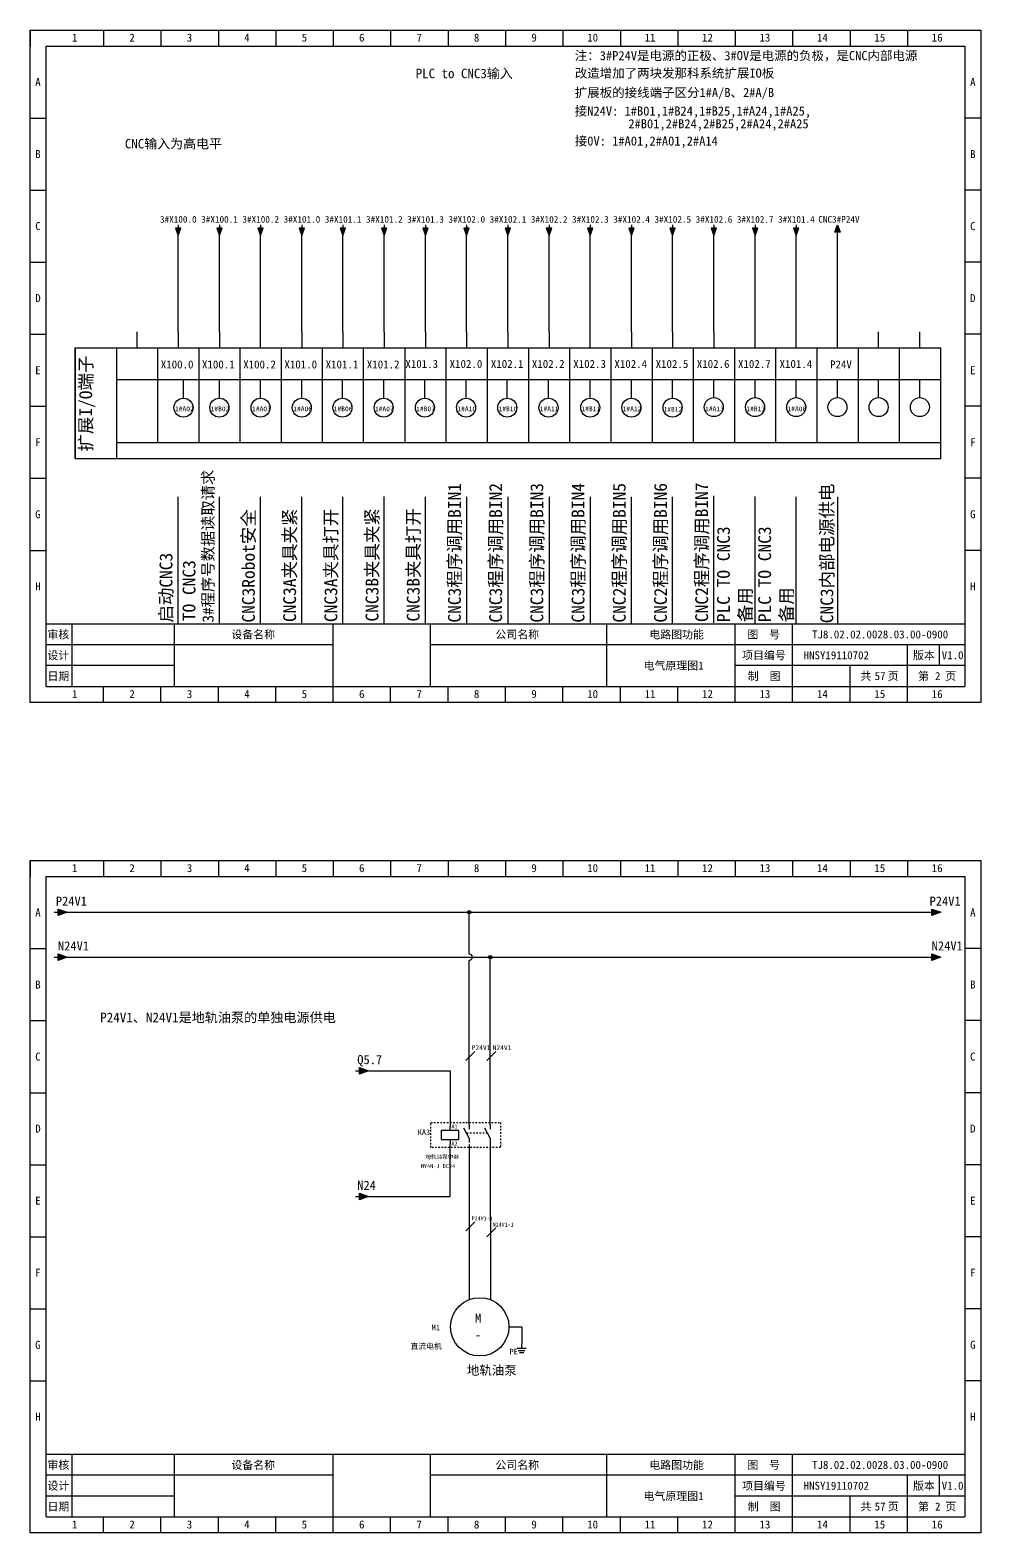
# Model space of a CAD drawing. Header units: millimetres. Extents: x 914 to 910632, y -176 to 682692.
# Drawn here: x 1567.1 to 1864.1, y 1770.9 to 2240.2 of the extents above; entities that cross this region are included whole.
import ezdxf
from ezdxf.enums import TextEntityAlignment as Align

# ---------------------------------------------------------------- set-up
doc = ezdxf.new("R2010")
doc.units = ezdxf.units.MM
doc.linetypes.add('EPL_DASH', pattern=[1, 0.5, -0.5])
doc.layers.add('EPLAN311', color=1, linetype='Continuous', lineweight=25)
doc.styles.get("Standard").update_dxf_attribs({"font": 'arial.ttf'})
doc.styles.add('宋体', font='')
doc.styles.get('宋体').set_extended_font_data('宋体')

# ---------------------------------------------------------------- blocks, each defined once
blk = doc.blocks.new('箭头下')
at = {"layer": 'EPLAN311', "linetype": 'Continuous', "lineweight": 25, "ltscale": 4}
blk.add_hatch(color=1, dxfattribs=at).paths.add_polyline_path([(-0.7, -0.875), (0, -2.8), (0.7, -0.875)], flags=0)
at = {"layer": 'EPLAN311', "color": 1, "linetype": 'Continuous', "lineweight": 25, "ltscale": 4}
blk.add_line((0, 0), (0, -0.875), dxfattribs=at)
blk.add_lwpolyline([(-0.7, -0.875), (0, -2.8), (0.7, -0.875)], close=True, dxfattribs=at)
at = {"color": 5}
blk.add_attdef('70_20010', text='', height=1.7535, dxfattribs=at).set_placement((0, -3.8507), align=Align.TOP_CENTER)
blk = doc.blocks.new('EPLSYM_LibrarySPECIAL_Symbol8_Variant0_Placement1')
at = {"linetype": 'Continuous', "lineweight": 25, "ltscale": 4}
blk.add_hatch(color=1, dxfattribs=at).paths.add_polyline_path([(-0.75, 1), (2, 0), (-0.75, -1)], flags=0)
at = {"color": 1, "linetype": 'Continuous', "lineweight": 25, "ltscale": 4}
blk.add_line((-2, 0), (-0.75, 0), dxfattribs=at)
blk.add_lwpolyline([(-0.75, 1), (2, 0), (-0.75, -1)], close=True, dxfattribs=at)
at = {"color": 5}
blk.add_attdef('70_20010', text='', height=2.85, dxfattribs=at).set_placement((3, 0), align=Align.MIDDLE_LEFT)
at = {"color": 73}
for tag, p in [('70_24350', (33.76, 0)), ('70_24300', (72.31, 0))]:
    blk.add_attdef(tag, text='', height=2.06, dxfattribs=at).set_placement(p, align=Align.MIDDLE_LEFT)
blk = doc.blocks.new('PE接地')
at = {"color": 5, "linetype": 'Continuous', "lineweight": 25, "ltscale": 4}
for p, q in [((1.4, 1.4), (-1.4, 1.4)), ((1.05, 2.1), (-1.05, 2.1)), ((0.7, 2.8), (-0.7, 2.8)), ((0, 0), (0, 1.4))]:
    blk.add_line(p, q, dxfattribs=at)
at = {"color": 5, "style": '宋体'}
blk.add_attdef('02', (-1.07, 3.35), '', height=1.75, dxfattribs=at)
at = {"color": 0, "style": '宋体'}
blk.add_attdef('01', (0.42, -0.54), '', height=1.26, dxfattribs=at)
blk = doc.blocks.new('继电器线圈')
at = {"color": 5, "linetype": 'Continuous', "lineweight": 25}
for p, q in [((0, 4.2), (0, 5.6)), ((0, 1.4), (0, 0))]:
    blk.add_line(p, q, dxfattribs=at)
blk.add_lwpolyline([(-2.8, 1.4), (2.8, 1.4), (2.8, 4.2), (-2.8, 4.2)], close=True, dxfattribs=at)
at = {"color": 0, "style": '宋体'}
for tag, p in [('01', (0.42, 4.87)), ('02', (0.42, -0.54)), ('04', (0.65, -7)), ('05', (0.65, -9.16))]:
    blk.add_attdef(tag, p, '', height=1.26, dxfattribs=at)
at = {"color": 5, "style": '宋体'}
blk.add_attdef('03', (0.42, -4.85), '', height=1.75, dxfattribs=at)
blk = doc.blocks.new('*U388')
blk.add_line((-2.5, 0), (2.5, 0))
blk = doc.blocks.new('*U389')
at = {"color": 0, "linetype": 'ByBlock', "lineweight": -2, "transparency": 16777216}
for p in [(0, 0), (0, -22.5), (0, -45), (0, -67.5), (0, -90), (0, -112.5), (0, -135)]:
    blk.add_blockref('*U388', p, dxfattribs=at)
blk = doc.blocks.new('*U390')
blk.add_line((-2.5, 0), (2.5, 0))
blk = doc.blocks.new('*U391')
at = {"color": 0, "linetype": 'ByBlock', "lineweight": -2, "transparency": 16777216}
for p in [(0, 0), (0, -22.5), (0, -45), (0, -67.5), (0, -90), (0, -112.5), (0, -135)]:
    blk.add_blockref('*U390', p, dxfattribs=at)
blk = doc.blocks.new('制图图框')
for p, q in [((-2700.08, 789.32), (-2403.08, 789.32)), ((-2700.08, 579.32), (-2700.08, 789.32)), ((-2700.08, 789.32), (-2700.08, 784.32)), ((-2700.08, 789.32), (-2695.08, 789.32)), ((-2677.15, 789.32), (-2677.15, 784.32)), ((-2659.21, 789.32), (-2659.21, 784.32)), ((-2641.27, 789.32), (-2641.27, 784.32)), ((-2623.33, 789.32), (-2623.33, 784.32)), ((-2605.4, 789.32), (-2605.4, 784.32)), ((-2587.46, 789.32), (-2587.46, 784.32)), ((-2569.52, 789.32), (-2569.52, 784.32)), ((-2551.58, 789.32), (-2551.58, 784.32)), ((-2533.65, 789.32), (-2533.65, 784.32)), ((-2515.71, 789.32), (-2515.71, 784.32)), ((-2497.77, 789.32), (-2497.77, 784.32)), ((-2479.83, 789.32), (-2479.83, 784.32)), ((-2461.9, 789.32), (-2461.9, 784.32)), ((-2443.96, 789.32), (-2443.96, 784.32)), ((-2426.02, 789.32), (-2426.02, 784.32)), ((-2403.08, 789.32), (-2403.08, 579.32)), ((-2403.08, 789.32), (-2403.08, 784.32)), ((-2695.08, 784.32), (-2408.08, 784.32)), ((-2695.08, 584.32), (-2695.08, 784.32)), ((-2408.08, 784.32), (-2408.08, 584.32)), ((-2408.08, 603.82), (-2695.08, 603.82)), ((-2687.08, 603.82), (-2687.08, 584.32)), ((-2655.08, 603.82), (-2655.08, 584.32)), ((-2655.08, 603.82), (-2655.08, 584.32)), ((-2605.4, 579.32), (-2605.4, 603.82)), ((-2575.08, 603.82), (-2575.08, 584.32)), ((-2575.08, 603.82), (-2575.08, 584.32)), ((-2575.08, 603.82), (-2575.08, 584.32)), ((-2520.08, 603.82), (-2520.08, 584.32)), ((-2479.83, 579.32), (-2479.83, 603.82)), ((-2461.9, 579.32), (-2461.9, 603.82)), ((-2655.08, 597.32), (-2695.08, 597.32)), ((-2605.4, 597.32), (-2655.08, 597.32)), ((-2408.08, 597.32), (-2575.08, 597.32)), ((-2426.02, 579.32), (-2426.02, 597.32)), ((-2416.18, 597.32), (-2416.18, 590.82)), ((-2655.08, 590.82), (-2695.08, 590.82)), ((-2408.08, 590.82), (-2479.83, 590.82)), ((-2443.96, 579.32), (-2443.96, 590.82)), ((-2695.08, 584.32), (-2408.08, 584.32)), ((-2677.15, 579.32), (-2677.15, 584.32)), ((-2659.21, 579.32), (-2659.21, 584.32)), ((-2641.27, 579.32), (-2641.27, 584.32)), ((-2623.33, 579.32), (-2623.33, 584.32)), ((-2587.46, 579.32), (-2587.46, 584.32)), ((-2569.52, 579.32), (-2569.52, 584.32)), ((-2551.58, 579.32), (-2551.58, 584.32)), ((-2533.65, 579.32), (-2533.65, 584.32)), ((-2515.71, 579.32), (-2515.71, 584.32)), ((-2497.77, 579.32), (-2497.77, 584.32)), ((-2403.08, 579.32), (-2700.08, 579.32))]:
    blk.add_line(p, q)
blk.add_blockref('*U389', (-2697.58, 761.82))
at = {"xscale": -1}
blk.add_blockref('*U391', (-2405.58, 761.82), dxfattribs=at)
at = {"style": '宋体'}
for s, p in [('1', (-2687.01, 785.71)), ('2', (-2669.07, 785.71)), ('3', (-2651.13, 785.71)), ('4', (-2633.2, 785.71)), ('5', (-2615.26, 785.71)), ('6', (-2597.32, 785.71)), ('7', (-2579.38, 785.71)), ('8', (-2561.45, 785.71)), ('9', (-2543.51, 785.71)), ('10', (-2526.07, 785.71)), ('11', (-2508.13, 785.71)), ('12', (-2490.2, 785.71)), ('13', (-2472.26, 785.71)), ('14', (-2454.32, 785.71)), ('15', (-2436.38, 785.71)), ('16', (-2418.45, 785.71)), ('A', (-2698.47, 771.84)), ('A', (-2406.47, 771.84)), ('B', (-2698.47, 749.34)), ('B', (-2406.47, 749.34)), ('C', (-2698.47, 726.84)), ('C', (-2406.47, 726.84)), ('D', (-2698.47, 704.34)), ('D', (-2406.47, 704.34)), ('E', (-2698.47, 681.84)), ('E', (-2406.47, 681.84)), ('F', (-2698.47, 659.34)), ('F', (-2406.47, 659.34)), ('G', (-2698.47, 636.84)), ('G', (-2406.47, 636.84)), ('H', (-2698.47, 614.34)), ('H', (-2406.47, 614.34)), ('审核', (-2694.65, 599.29)), ('设备名称', (-2637.2, 599.28)), ('公司名称', (-2554.73, 599.29)), ('电路图功能', (-2506.66, 599.29)), ('图  号', (-2476.05, 599.3)), ('设计', (-2694.66, 592.79)), ('项目编号', (-2477.68, 592.79)), ('版本', (-2424.3, 592.79)), ('日期', (-2694.66, 586.29)), ('制  图', (-2475.91, 586.28)), ('共   页', (-2440.72, 586.31)), ('第   页', (-2422.72, 586.3)), ('1', (-2687.01, 580.71)), ('2', (-2669.07, 580.71)), ('3', (-2651.13, 580.71)), ('4', (-2633.2, 580.71)), ('5', (-2615.26, 580.71)), ('6', (-2597.32, 580.71)), ('7', (-2579.38, 580.71)), ('8', (-2561.45, 580.71)), ('9', (-2543.51, 580.71)), ('10', (-2526.07, 580.71)), ('11', (-2508.13, 580.71)), ('12', (-2490.2, 580.71)), ('13', (-2472.26, 580.71)), ('14', (-2454.32, 580.71)), ('15', (-2436.38, 580.71)), ('16', (-2418.45, 580.71))]:
    blk.add_text(s, height=2.5, dxfattribs=at).set_placement(p)

msp = doc.modelspace()

# ---------------------------------------------------------------- hatches: boundary and pattern name
at = {"layer": 'EPLAN311', "ltscale": 4}
h = msp.add_hatch(color=1, dxfattribs=at)
edge = h.paths.add_edge_path()
edge.add_arc((1704.34, 1964.708), 0.52, 0, 360)
h = msp.add_hatch(color=1, dxfattribs=at)
edge = h.paths.add_edge_path()
edge.add_arc((1710.891, 1950.703), 0.52, 0, 360)

# ---------------------------------------------------------------- linework, layer by layer
for p, q in [((1613.402, 2145.949), (1613.402, 2176.041)), ((1626.272, 2145.949), (1626.272, 2176.041)), ((1639.142, 2145.949), (1639.142, 2176.041)), ((1652.012, 2145.949), (1652.012, 2176.041)), ((1664.882, 2145.949), (1664.882, 2176.041)), ((1677.752, 2145.949), (1677.752, 2176.041)), ((1690.622, 2145.949), (1690.622, 2176.041)), ((1703.492, 2145.949), (1703.492, 2176.041)), ((1716.362, 2145.949), (1716.362, 2176.041)), ((1729.232, 2145.949), (1729.232, 2176.041)), ((1742.102, 2145.949), (1742.102, 2176.041)), ((1754.972, 2145.949), (1754.972, 2176.041)), ((1767.842, 2145.949), (1767.842, 2176.041)), ((1780.712, 2145.949), (1780.712, 2176.041)), ((1793.582, 2145.949), (1793.582, 2176.041)), ((1806.452, 2145.949), (1806.452, 2176.041)), ((1819.322, 2145.949), (1819.322, 2176.041)), ((1600.532, 2145.949), (1600.532, 2140.999)), ((1613.402, 2145.949), (1613.402, 2140.999)), ((1626.272, 2145.949), (1626.272, 2140.999)), ((1639.142, 2140.999), (1639.142, 2145.949)), ((1652.012, 2145.949), (1652.012, 2140.999)), ((1664.882, 2145.949), (1664.882, 2140.999)), ((1677.752, 2145.949), (1677.752, 2140.999)), ((1690.622, 2145.949), (1690.622, 2140.999)), ((1703.492, 2145.949), (1703.492, 2140.999)), ((1716.362, 2145.949), (1716.362, 2140.999)), ((1729.232, 2145.949), (1729.232, 2140.999)), ((1742.102, 2140.999), (1742.102, 2145.949)), ((1754.972, 2145.949), (1754.972, 2140.999)), ((1754.972, 2145.949), (1754.972, 2140.999)), ((1767.842, 2145.949), (1767.842, 2140.999)), ((1780.712, 2145.949), (1780.712, 2140.999)), ((1793.582, 2140.999), (1793.582, 2145.949)), ((1806.452, 2140.999), (1806.452, 2145.949)), ((1819.322, 2140.999), (1819.322, 2145.949)), ((1832.192, 2140.999), (1832.192, 2145.949)), ((1845.062, 2140.999), (1845.062, 2145.949)), ((1581.227, 2140.999), (1851.497, 2140.999)), ((1581.227, 2106.349), (1581.227, 2140.999)), ((1581.227, 2140.999), (1581.227, 2106.349)), ((1594.097, 2140.999), (1594.097, 2106.349)), ((1606.967, 2140.999), (1606.967, 2111.299)), ((1619.837, 2140.999), (1619.837, 2111.299)), ((1632.707, 2140.999), (1632.707, 2111.299)), ((1645.577, 2140.999), (1645.577, 2111.299)), ((1658.447, 2111.299), (1658.447, 2140.999)), ((1671.317, 2111.299), (1671.317, 2140.999)), ((1684.187, 2140.999), (1684.187, 2111.299)), ((1697.057, 2140.999), (1697.057, 2111.299)), ((1709.927, 2140.999), (1709.927, 2111.299)), ((1722.797, 2140.999), (1722.797, 2111.277)), ((1735.667, 2140.999), (1735.667, 2111.299)), ((1748.537, 2140.999), (1748.537, 2111.299)), ((1761.407, 2140.999), (1761.407, 2111.299)), ((1774.277, 2140.999), (1774.277, 2111.299)), ((1787.147, 2140.999), (1787.147, 2111.299)), ((1800.017, 2140.999), (1800.017, 2111.299)), ((1812.887, 2140.999), (1812.887, 2111.299)), ((1825.757, 2140.999), (1825.757, 2111.299)), ((1838.627, 2140.999), (1838.627, 2111.299)), ((1851.497, 2140.999), (1851.497, 2106.349)), ((1594.097, 2131.099), (1851.497, 2131.099)), ((1615.071, 2125.289), (1615.071, 2131.099)), ((1626.272, 2125.289), (1626.272, 2131.099)), ((1639.142, 2125.289), (1639.142, 2131.099)), ((1652.012, 2125.289), (1652.012, 2131.099)), ((1767.842, 2125.289), (1767.842, 2131.099)), ((1780.712, 2125.449), (1780.712, 2131.099)), ((1793.582, 2125.449), (1793.582, 2131.099)), ((1806.452, 2125.449), (1806.452, 2131.099)), ((1819.322, 2125.449), (1819.322, 2131.099)), ((1832.192, 2125.449), (1832.192, 2131.099)), ((1845.062, 2125.449), (1845.062, 2131.099)), ((1664.726, 2125.289), (1664.726, 2130.94)), ((1677.596, 2125.289), (1677.596, 2130.94)), ((1690.466, 2125.289), (1690.466, 2130.94)), ((1703.336, 2125.289), (1703.336, 2130.94)), ((1716.206, 2125.289), (1716.206, 2130.94)), ((1729.076, 2125.289), (1729.076, 2130.94)), ((1742.102, 2125.289), (1742.102, 2130.94)), ((1754.972, 2125.289), (1754.972, 2130.94)), ((1851.497, 2111.299), (1594.097, 2111.299)), ((1851.497, 2106.349), (1581.227, 2106.349)), ((1613.402, 2054.75), (1613.402, 2094.449)), ((1626.272, 2054.75), (1626.272, 2094.449)), ((1639.142, 2054.75), (1639.142, 2094.449)), ((1652.012, 2054.75), (1652.012, 2094.449)), ((1664.882, 2054.75), (1664.882, 2094.449)), ((1677.752, 2054.909), (1677.752, 2094.609)), ((1690.622, 2054.75), (1690.622, 2094.449)), ((1703.492, 2094.449), (1703.492, 2054.75)), ((1716.362, 2094.449), (1716.362, 2054.75)), ((1729.232, 2094.449), (1729.232, 2054.75)), ((1742.102, 2094.449), (1742.102, 2054.75)), ((1754.972, 2054.75), (1754.972, 2094.449)), ((1767.842, 2054.75), (1767.842, 2094.449)), ((1780.712, 2055.068), (1780.712, 2094.768)), ((1793.582, 2054.909), (1793.582, 2094.609)), ((1806.452, 2054.75), (1806.452, 2094.449)), ((1819.322, 2094.449), (1819.322, 2054.75)), ((1710.892, 1898.362), (1710.891, 1950.703)), ((1703.231, 1918.449), (1706.06, 1921.277)), ((1709.783, 1918.449), (1712.611, 1921.277)), ((1672.831, 1915.208), (1698.321, 1915.208)), ((1698.321, 1915.208), (1698.321, 1897.915)), ((1698.321, 1875.955), (1698.321, 1892.447)), ((1704.308, 1892.198), (1704.346, 1843.744)), ((1710.894, 1892.82), (1710.927, 1843.73)), ((1672.831, 1875.955), (1698.321, 1875.955)), ((1703.22, 1865.264), (1706.048, 1868.092)), ((1709.773, 1863.337), (1712.601, 1866.166)), ((1716.718, 1835.253), (1720.786, 1835.253)), ((1720.786, 1835.253), (1720.786, 1829.967))]:
    msp.add_line(p, q)
at = {"color": 0}
for p, q in [((1578.667, 1964.71), (1847.546, 1964.703)), ((1704.34, 1951.66), (1704.34, 1964.71)), ((1578.685, 1950.703), (1847.59, 1950.703)), ((1704.34, 1898.364), (1704.34, 1949.75))]:
    msp.add_line(p, q, dxfattribs=at)
at = {"color": 5, "linetype": 'Continuous', "ltscale": 4}
for p, q in [((1704.342, 1894.207), (1702.609, 1897.326)), ((1704.342, 1894.207), (1702.609, 1897.326)), ((1710.894, 1894.206), (1709.161, 1897.324)), ((1710.894, 1894.206), (1709.161, 1897.324))]:
    msp.add_line(p, q, dxfattribs=at)
at = {"color": 5, "linetype": 'Continuous'}
for p, q in [((1704.34, 1898.364), (1704.34, 1896.978)), ((1704.34, 1898.364), (1704.34, 1896.978)), ((1710.892, 1898.362), (1710.892, 1896.976)), ((1710.892, 1898.362), (1710.892, 1896.976)), ((1704.342, 1894.207), (1704.342, 1892.821)), ((1704.342, 1894.207), (1704.342, 1892.821)), ((1710.894, 1894.206), (1710.894, 1892.82)), ((1710.894, 1894.206), (1710.894, 1892.82))]:
    msp.add_line(p, q, dxfattribs=at)
at = {"linetype": 'EPL_DASH'}
msp.add_line((1710.028, 1895.765), (1703.476, 1895.767), dxfattribs=at)
msp.add_lwpolyline([(1692.304, 1899.05), (1714.131, 1899.05), (1714.131, 1891.235), (1692.304, 1891.235)], close=True, dxfattribs=at)
for centre, radius in [((1615.071, 2122.319), 2.97), ((1626.272, 2122.319), 2.97), ((1639.142, 2122.319), 2.97), ((1652.012, 2122.319), 2.97), ((1664.726, 2122.319), 2.97), ((1677.596, 2122.319), 2.97), ((1690.466, 2122.319), 2.97), ((1703.336, 2122.319), 2.97), ((1716.206, 2122.319), 2.97), ((1729.076, 2122.319), 2.97), ((1742.102, 2122.319), 2.97), ((1754.972, 2122.319), 2.97), ((1767.842, 2122.319), 2.97), ((1780.712, 2122.479), 2.97), ((1793.582, 2122.479), 2.97), ((1806.452, 2122.479), 2.97), ((1819.322, 2122.479), 2.97), ((1832.192, 2122.479), 2.97), ((1845.062, 2122.479), 2.97), ((1707.618, 1835.253), 9.1)]:
    msp.add_circle(centre, radius)
msp.add_arc((1704.34, 1950.705), 0.955, 270, 90)
at = {"layer": 'EPLAN311', "color": 1, "ltscale": 4}
for centre in [(1704.34, 1964.708), (1710.891, 1950.703)]:
    msp.add_circle(centre, 0.52, dxfattribs=at)

# ---------------------------------------------------------------- block references
for p in [(4267.229, 1450.931), (4267.229, 1191.56)]:
    msp.add_blockref('制图图框', p)
ref = msp.add_blockref('箭头下', (1613.402, 2179.401), dxfattribs=dict(xscale=1.2, yscale=1.2, zscale=1.2))
ref.add_attrib('70_20010', '3#X100.0', dxfattribs={"color": 5, "height": 2.1042, "style": '宋体'}).set_placement((1613.457, 2179.445), align=Align.BOTTOM_CENTER)
ref = msp.add_blockref('箭头下', (1626.272, 2179.401), dxfattribs=dict(xscale=1.2, yscale=1.2, zscale=1.2))
ref.add_attrib('70_20010', '3#X100.1', dxfattribs={"color": 5, "height": 2.1042, "style": '宋体'}).set_placement((1626.327, 2179.445), align=Align.BOTTOM_CENTER)
ref = msp.add_blockref('箭头下', (1639.142, 2179.401), dxfattribs=dict(xscale=1.2, yscale=1.2, zscale=1.2))
ref.add_attrib('70_20010', '3#X100.2', dxfattribs={"color": 5, "height": 2.1042, "style": '宋体'}).set_placement((1639.197, 2179.445), align=Align.BOTTOM_CENTER)
ref = msp.add_blockref('箭头下', (1652.012, 2179.401), dxfattribs=dict(xscale=1.2, yscale=1.2, zscale=1.2))
ref.add_attrib('70_20010', '3#X101.0', dxfattribs={"color": 5, "height": 2.1042, "style": '宋体'}).set_placement((1652.067, 2179.445), align=Align.BOTTOM_CENTER)
ref = msp.add_blockref('箭头下', (1664.882, 2179.401), dxfattribs=dict(xscale=1.2, yscale=1.2, zscale=1.2))
ref.add_attrib('70_20010', '3#X101.1', dxfattribs={"color": 5, "height": 2.1042, "style": '宋体'}).set_placement((1664.937, 2179.445), align=Align.BOTTOM_CENTER)
ref = msp.add_blockref('箭头下', (1677.752, 2179.401), dxfattribs=dict(xscale=1.2, yscale=1.2, zscale=1.2))
ref.add_attrib('70_20010', '3#X101.2', dxfattribs={"color": 5, "height": 2.1042, "style": '宋体'}).set_placement((1677.807, 2179.445), align=Align.BOTTOM_CENTER)
ref = msp.add_blockref('箭头下', (1690.622, 2179.401), dxfattribs=dict(xscale=1.2, yscale=1.2, zscale=1.2))
ref.add_attrib('70_20010', '3#X101.3', dxfattribs={"color": 5, "height": 2.1042, "style": '宋体'}).set_placement((1690.677, 2179.445), align=Align.BOTTOM_CENTER)
ref = msp.add_blockref('箭头下', (1703.492, 2179.401), dxfattribs=dict(xscale=1.2, yscale=1.2, zscale=1.2))
ref.add_attrib('70_20010', '3#X102.0', dxfattribs={"color": 5, "height": 2.1042, "style": '宋体'}).set_placement((1703.547, 2179.445), align=Align.BOTTOM_CENTER)
ref = msp.add_blockref('箭头下', (1716.362, 2179.401), dxfattribs=dict(xscale=1.2, yscale=1.2, zscale=1.2))
ref.add_attrib('70_20010', '3#X102.1', dxfattribs={"color": 5, "height": 2.1042, "style": '宋体'}).set_placement((1716.417, 2179.445), align=Align.BOTTOM_CENTER)
ref = msp.add_blockref('箭头下', (1729.232, 2179.401), dxfattribs=dict(xscale=1.2, yscale=1.2, zscale=1.2))
ref.add_attrib('70_20010', '3#X102.2', dxfattribs={"color": 5, "height": 2.1042, "style": '宋体'}).set_placement((1729.287, 2179.445), align=Align.BOTTOM_CENTER)
ref = msp.add_blockref('箭头下', (1742.102, 2179.401), dxfattribs=dict(xscale=1.2, yscale=1.2, zscale=1.2))
ref.add_attrib('70_20010', '3#X102.3', dxfattribs={"color": 5, "height": 2.1042, "style": '宋体'}).set_placement((1742.157, 2179.445), align=Align.BOTTOM_CENTER)
ref = msp.add_blockref('箭头下', (1754.972, 2179.401), dxfattribs=dict(xscale=1.2, yscale=1.2, zscale=1.2))
ref.add_attrib('70_20010', '3#X102.4', dxfattribs={"color": 5, "height": 2.1042, "style": '宋体'}).set_placement((1755.027, 2179.445), align=Align.BOTTOM_CENTER)
ref = msp.add_blockref('箭头下', (1767.842, 2179.401), dxfattribs=dict(xscale=1.2, yscale=1.2, zscale=1.2))
ref.add_attrib('70_20010', '3#X102.5', dxfattribs={"color": 5, "height": 2.1042, "style": '宋体'}).set_placement((1767.897, 2179.445), align=Align.BOTTOM_CENTER)
ref = msp.add_blockref('箭头下', (1780.712, 2179.401), dxfattribs=dict(xscale=1.2, yscale=1.2, zscale=1.2))
ref.add_attrib('70_20010', '3#X102.6', dxfattribs={"color": 5, "height": 2.1042, "style": '宋体'}).set_placement((1780.767, 2179.445), align=Align.BOTTOM_CENTER)
ref = msp.add_blockref('箭头下', (1793.582, 2179.401), dxfattribs=dict(xscale=1.2, yscale=1.2, zscale=1.2))
ref.add_attrib('70_20010', '3#X102.7', dxfattribs={"color": 5, "height": 2.1042, "style": '宋体'}).set_placement((1793.637, 2179.445), align=Align.BOTTOM_CENTER)
ref = msp.add_blockref('箭头下', (1806.452, 2179.401), dxfattribs=dict(xscale=1.2, yscale=1.2, zscale=1.2))
ref.add_attrib('70_20010', '3#X101.4', dxfattribs={"color": 5, "height": 2.1042, "style": '宋体'}).set_placement((1806.507, 2179.445), align=Align.BOTTOM_CENTER)
ref = msp.add_blockref('箭头下', (1819.322, 2176.041), dxfattribs=dict(xscale=-1.2, yscale=1.2, zscale=1.2, rotation=180))
ref.add_attrib('70_20010', 'CNC3#P24V', dxfattribs={"color": 5, "height": 2.1042, "style": '宋体'}).set_placement((1819.793, 2179.445), align=Align.BOTTOM_CENTER)
at = {"color": 7}
ref = msp.add_blockref('EPLSYM_LibrarySPECIAL_Symbol8_Variant0_Placement1', (1576.685, 1964.703), dxfattribs=at)
ref.add_attrib('70_20010', 'P24V1', dxfattribs={"color": 5, "height": 2.8548, "style": '宋体'}).set_placement((1575.201, 1968.203), align=Align.MIDDLE_LEFT)
ref = msp.add_blockref('EPLSYM_LibrarySPECIAL_Symbol8_Variant0_Placement1', (1849.59, 1964.703), dxfattribs=at)
ref.add_attrib('70_20010', 'P24V1', dxfattribs={"color": 5, "height": 2.8548, "style": '宋体'}).set_placement((1848.106, 1968.203), align=Align.MIDDLE_LEFT)
ref = msp.add_blockref('EPLSYM_LibrarySPECIAL_Symbol8_Variant0_Placement1', (1576.685, 1950.703), dxfattribs=at)
ref.add_attrib('70_20010', 'N24V1', dxfattribs={"color": 5, "height": 2.8548, "style": '宋体'}).set_placement((1575.859, 1954.216), align=Align.MIDDLE_LEFT)
ref = msp.add_blockref('EPLSYM_LibrarySPECIAL_Symbol8_Variant0_Placement1', (1849.59, 1950.703), dxfattribs=at)
ref.add_attrib('70_20010', 'N24V1', dxfattribs={"color": 5, "height": 2.8548, "style": '宋体'}).set_placement((1848.764, 1954.216), align=Align.MIDDLE_LEFT)
ref = msp.add_blockref('EPLSYM_LibrarySPECIAL_Symbol8_Variant0_Placement1', (1670.831, 1915.208), dxfattribs=at)
ref.add_attrib('70_20010', 'Q5.7', dxfattribs={"color": 5, "height": 2.8548, "style": '宋体'}).set_placement((1669.347, 1918.708), align=Align.MIDDLE_LEFT)
ref = msp.add_blockref('继电器线圈', (1698.321, 1892.371), dxfattribs=dict(xscale=0.99, yscale=0.99, zscale=0.99))
ref.add_attrib('05', 'MY4N-J DC24', (1689.167, 1884.82), dxfattribs={"color": 0, "height": 1.24989, "style": '宋体'})
ref.add_attrib('04', '地轨油泵中继', (1690.634, 1887.71), dxfattribs={"color": 0, "height": 1.2499, "style": '宋体'})
ref.add_attrib('03', 'KA3', (1688.234, 1895.143), dxfattribs={"color": 5, "height": 1.736, "style": '宋体'})
ref.add_attrib('02', 'A2', (1698.736, 1891.841), dxfattribs={"color": 0, "height": 1.2499, "style": '宋体'})
ref.add_attrib('01', 'A1', (1698.736, 1897.194), dxfattribs={"color": 0, "height": 1.2499, "style": '宋体'})
ref = msp.add_blockref('EPLSYM_LibrarySPECIAL_Symbol8_Variant0_Placement1', (1670.831, 1875.955), dxfattribs=at)
ref.add_attrib('70_20010', 'N24', dxfattribs={"color": 5, "height": 2.8548, "style": '宋体'}).set_placement((1669.347, 1879.455), align=Align.MIDDLE_LEFT)
ref = msp.add_blockref('PE接地', (1720.688, 1829.967), dxfattribs=dict(xscale=0.99, yscale=0.99, zscale=0.99, rotation=180))
ref.add_attrib('02', 'PE', (1716.901, 1826.649), dxfattribs={"color": 5, "height": 1.736, "style": '宋体'})

# ---------------------------------------------------------------- texts
at = {"color": 7, "style": '宋体'}
for s, height, p in [('注：3#P24V是电源的正极、3#OV是电源的负极，是CNC内部电源', 2.85481, (1737.286, 2229.984)), ('改造增加了两块发那科系统扩展IO板', 2.85481, (1737.286, 2224.522)), ('扩展板的接线端子区分1#A/B、2#A/B', 2.85481, (1737.286, 2218.462)), ('接N24V: 1#B01,1#B24,1#B25,1#A24,1#A25,', 2.85481, (1737.286, 2212.68)), ('2#B01,2#B24,2#B25,2#A24,2#A25', 2.85481, (1754.019, 2208.696)), ('接0V: 1#A01,2#A01,2#A14', 2.85481, (1737.286, 2203.325)), ('M', 2.855, (1706.137, 1835.671)), ('-', 2.855, (1706.095, 1830.518)), ('地轨油泵', 2.8548, (1703.596, 1819.408))]:
    msp.add_text(s, height=height, dxfattribs=at).set_placement(p, align=Align.BOTTOM_LEFT)
at = {"style": '宋体'}
for s, height, p in [('X100.0', 2.5, (1607.982, 2134.564)), ('X100.1', 2.5, (1620.852, 2134.564)), ('X100.2', 2.5, (1633.722, 2134.564)), ('X101.0', 2.5, (1646.592, 2134.564)), ('X101.1', 2.5, (1659.462, 2134.564)), ('X101.2', 2.5, (1672.332, 2134.564)), ('X101.3', 2.5, (1684.375, 2134.723)), ('X102.0', 2.5, (1698.202, 2134.723)), ('X102.1', 2.5, (1711.072, 2134.723)), ('X102.2', 2.5, (1723.884, 2134.723)), ('X102.3', 2.5, (1736.812, 2134.723)), ('X102.4', 2.5, (1749.657, 2134.723)), ('X102.5', 2.5, (1762.543, 2134.723)), ('X102.6', 2.5, (1775.397, 2134.723)), ('X102.7', 2.5, (1788.267, 2134.723)), ('X101.4', 2.5, (1801.244, 2134.723)), ('P24V', 2.5, (1817.021, 2134.564)), ('1#A02', 1.5, (1612.413, 2121.204)), ('1#B02', 1.5, (1623.538, 2121.203)), ('1#A03', 1.5, (1636.483, 2121.203)), ('1#A06', 1.5, (1649.353, 2121.204)), ('1#B06', 1.5, (1661.992, 2121.203)), ('1#A07', 1.5, (1674.862, 2121.203)), ('1#B07', 1.5, (1687.732, 2121.203)), ('1#A10', 1.5, (1700.602, 2121.203)), ('1#B10', 1.5, (1713.472, 2121.203)), ('1#A11', 1.5, (1726.342, 2121.203)), ('1#B11', 1.5, (1739.368, 2121.203)), ('1#A12', 1.5, (1752.238, 2121.203)), ('1#B12', 1.5, (1765.001, 2121.044)), ('1#A13', 1.5, (1777.978, 2121.203)), ('1#B13', 1.5, (1790.848, 2121.203)), ('1#A08', 1.5, (1803.718, 2121.203)), ('P24V1、N24V1是地轨油泵的单独电源供电', 3, (1589.046, 1930.386)), ('P24V1', 1.5, (1705.084, 1921.696)), ('N24V1', 1.5, (1711.636, 1921.696)), ('P24V1-1', 1.2, (1705.072, 1868.511)), ('N24V1-1', 1.2, (1711.625, 1866.584))]:
    msp.add_text(s, height=height, dxfattribs=at).set_placement(p)
at = {"color": 0, "style": '宋体'}
for s, height, rotation, p in [('3#程序号数据读取请求', 3.5, 90, (1624.477, 2055.191)), ('CNC3程序调用BIN1', 4, 90, (1701.697, 2055.191)), ('CNC3程序调用BIN2', 4, 90, (1714.567, 2055.191)), ('CNC3程序调用BIN3', 4, 90, (1727.437, 2055.191)), ('CNC3程序调用BIN4', 4, 90, (1740.307, 2055.191)), ('CNC2程序调用BIN5', 4, 90, (1753.177, 2055.191)), ('CNC2程序调用BIN6', 4, 90, (1766.047, 2055.191)), ('CNC2程序调用BIN7', 4, 90, (1778.917, 2055.351)), ('CNC3内部电源供电', 4, 89.99653, (1818.007, 2054.991)), ('CNC3Robot安全', 4, 90, (1637.347, 2055.191)), ('CNC3A夹具夹紧 ', 4, 90, (1650.217, 2055.351)), ('CNC3A夹具打开', 4, 90, (1663.087, 2055.351)), ('CNC3B夹具夹紧 ', 4, 90, (1675.957, 2055.51)), ('CNC3B夹具打开', 4, 90, (1688.827, 2055.51)), ('PLC TO CNC3', 4, 89.99653, (1785.714, 2055.31)), ('PLC TO CNC3', 4, 89.99653, (1798.584, 2055.31)), ('启动CNC3', 4, 90, (1611.607, 2055.191)), ('TO CNC3', 4, 90, (1618.805, 2055.633)), ('备用', 4, 89.99653, (1792.509, 2055.31)), ('备用', 4, 89.99653, (1805.379, 2055.31))]:
    msp.add_text(s, height=height, rotation=rotation, dxfattribs=at).set_placement(p)
at = {"char_height": 2.97, "attachment_point": 5, "style": '宋体'}
for s, width, heights, insert in [('PLC to CNC3输入', 65.76813, [0], (1702.757, 2226.536)), ('\\pt56.43;CNC输入为高电平\\P', 60.44266, [1.955], (1611.935, 2204.603))]:
    msp.add_mtext_dynamic_manual_height_columns(s, width=width, gutter_width=12.5, heights=heights, dxfattribs=dict(at, insert=insert))
at = {"style": '宋体'}
msp.add_attdef('扩展I/O端子', text='封页', height=4, rotation=90, dxfattribs=at).set_placement((1584.543, 2123.594), align=Align.MIDDLE_CENTER)
for tag, text, p in [('TJ8.02.02.0028.03.00-0900', 'TJ8.01.01.0181.00.01-0900', (1832.645, 2051.5)), ('电气原理图1', '封页', (1768.145, 2041.75)), ('HNSY19110702', 'HNSY19110702', (1818.973, 2045)), ('V1.0', '1.0', (1855.296, 2045)), ('57', '01', (1832.645, 2038.5)), ('2', '01', (1850.645, 2038.5)), ('TJ8.02.02.0028.03.00-0900', 'TJ8.01.01.0181.00.01-0900', (1832.645, 1792.128)), ('电气原理图1', '封页', (1768.145, 1782.378)), ('HNSY19110702', 'HNSY19110702', (1818.973, 1785.628)), ('V1.0', '1.0', (1855.296, 1785.628)), ('57', '01', (1832.645, 1779.128)), ('2', '01', (1850.645, 1779.128))]:
    msp.add_attdef(tag, text=text, height=2.5, dxfattribs=at).set_placement(p, align=Align.MIDDLE_CENTER)
at = {"color": 0, "style": '宋体'}
for tag, p in [('M1', (1692.569, 1834.147)), ('直流电机', (1685.998, 1828.33))]:
    msp.add_attdef(tag, p, '', height=1.736, dxfattribs=at)

doc.saveas('drawing.dxf')
